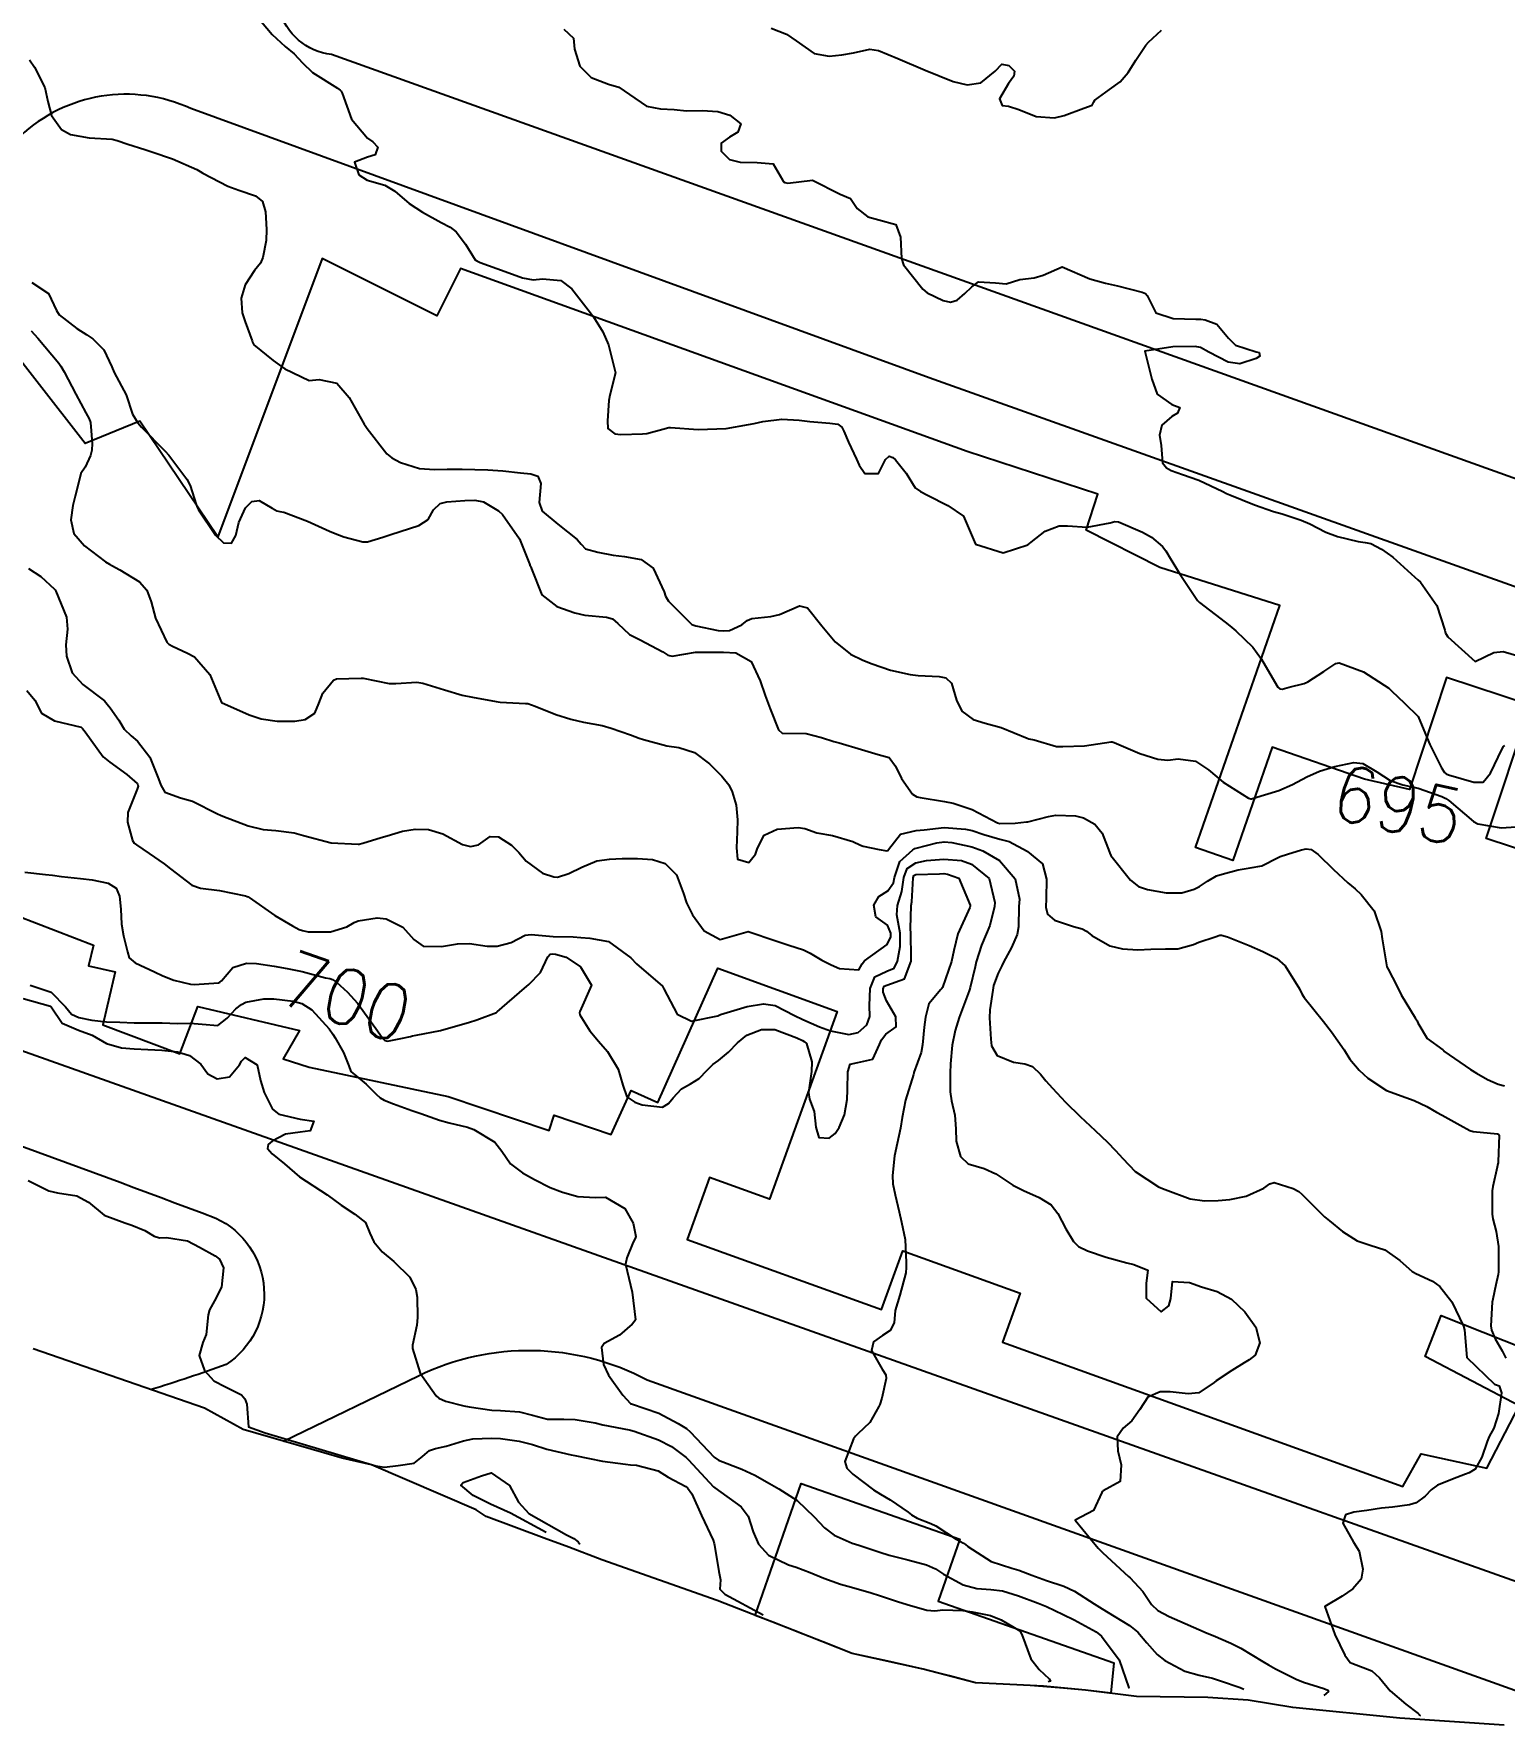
# Model space of a CAD drawing. Header units: metres. Extents: x 292545 to 299085, y 7450245 to 7463078.
# Drawn here: x 292909 to 293014.6, y 7462548.8 to 7462670.3 of the extents above; entities that cross this region are included whole.
import ezdxf
from ezdxf.enums import TextEntityAlignment as Align

# ---------------------------------------------------------------- set-up
doc = ezdxf.new("R2010")
doc.units = ezdxf.units.M
for name, color, linetype in [('Area', 45, 'Continuous'), ('Cotas', 45, 'Continuous'), ('Curvas de Nivel 1m', 11, 'Continuous'), ('Curvas de Nivel 5m', 15, 'Continuous'), ('Edificações', 30, 'Continuous'), ('Vias Primárias', 230, 'Continuous')]:
    doc.layers.add(name, color=color, linetype=linetype)
doc.styles.add('Style-STANDARD', font='STANDARD.shx')

msp = doc.modelspace()

# ---------------------------------------------------------------- linework, layer by layer
at = {"layer": 'Area'}
msp.add_polyline3d([(293014.61, 7462548.87, 697.33), (293007.11, 7462549.36, 697.72), (292999.43, 7462550.13, 703.46), (292996.23, 7462550.66, 710.08), (292993.33, 7462550.86, 709.74), (292988.2, 7462550.93, 708.44), (292984.54, 7462551.37, 701.48), (292981.53, 7462551.67, 706.24), (292979.62, 7462551.77, 706.63), (292976.64, 7462551.9, 706.24), (292972.89, 7462552.89, 706.73), (292967.79, 7462554, 706.84), (292963.54, 7462555.68, 706.85), (292958.09, 7462557.82, 703.12), (292949.79, 7462560.73, 708.61), (292947.44, 7462561.65, 709.28), (292945.66, 7462562.3, 707.85), (292941.49, 7462563.85, 706.66), (292940.77, 7462564.32, 709.03), (292933.26, 7462567.56, 702.27), (292931.15, 7462568.05, 711.5), (292929.84, 7462568.42, 711.74), (292924.03, 7462570.09, 702.88), (292921.25, 7462571.64, 703.06), (292908.95, 7462575.89, 703.38)], dxfattribs=at)
at = {"layer": 'Curvas de Nivel 1m', "flags": 128}
for points, elevation in [([(292925.08, 7462671.52), (292926.11, 7462670.28), (292927.05, 7462669.43), (292927.69, 7462668.9), (292928.31, 7462668.25), (292929.03, 7462667.56), (292930.81, 7462666.43), (292931.01, 7462666.28), (292931.07, 7462666.22), (292931.15, 7462666.08), (292931.83, 7462664.21), (292932.98, 7462662.84), (292933.35, 7462662.57), (292933.71, 7462662.19), (292933.52, 7462661.64), (292932.96, 7462661.47), (292932.04, 7462661.13), (292932.34, 7462660.21), (292932.94, 7462659.83), (292934.21, 7462659.46), (292934.93, 7462659.04), (292935.96, 7462658.16), (292936.92, 7462657.53), (292938.25, 7462656.79), (292938.9, 7462656.44), (292939.33, 7462656.12), (292940.01, 7462655.23), (292940.71, 7462654.1), (292940.81, 7462654.04), (292940.87, 7462654), (292941.06, 7462653.91), (292942.86, 7462653.27), (292944.11, 7462652.82), (292944.86, 7462652.67), (292945.54, 7462652.73), (292946.86, 7462652.63), (292947.64, 7462652.02), (292948.83, 7462650.51), (292949.2, 7462650.01), (292949.88, 7462648.93), (292950.29, 7462648), (292950.78, 7462645.99), (292950.37, 7462644.38), (292950.31, 7462643.99), (292950.2, 7462642.53), (292950.24, 7462641.99), (292950.73, 7462641.61), (292951.16, 7462641.55), (292952.73, 7462641.6), (292953.04, 7462641.64), (292954.19, 7462641.95), (292954.62, 7462642.06), (292954.73, 7462642.06), (292956.73, 7462641.92), (292958.73, 7462642), (292960.34, 7462642.27), (292960.74, 7462642.36), (292961.37, 7462642.49), (292962.74, 7462642.67), (292963.97, 7462642.6), (292964.74, 7462642.49), (292966.17, 7462642.37), (292966.74, 7462642.29), (292967.03, 7462642.09), (292967.18, 7462641.79), (292967.51, 7462641), (292968.1, 7462639.78), (292968.28, 7462639.36), (292968.69, 7462638.75), (292969.68, 7462638.77), (292970.17, 7462639.76), (292970.45, 7462640), (292970.71, 7462639.91), (292970.9, 7462639.75), (292971.66, 7462638.78), (292972.3, 7462637.73), (292972.68, 7462637.46), (292973.19, 7462637.21), (292974.66, 7462636.47), (292975.78, 7462635.69), (292976.63, 7462633.68), (292978.63, 7462633.07), (292980.4, 7462633.63), (292980.63, 7462633.82), (292981.64, 7462634.62), (292982.65, 7462635.01), (292983.25, 7462635), (292984.65, 7462634.9), (292986.31, 7462635.22), (292986.65, 7462635.31), (292986.92, 7462635.28), (292988.64, 7462634.54), (292989.28, 7462634.18), (292990.07, 7462633.52), (292990.32, 7462633.2), (292990.62, 7462632.68), (292991.34, 7462631.5), (292992.58, 7462629.63), (292992.72, 7462629.49), (292994.57, 7462628.07), (292994.91, 7462627.81), (292995.34, 7462627.46), (292996.55, 7462626.29), (292997.19, 7462625.43), (292998.11, 7462623.83), (292998.35, 7462623.42), (292998.51, 7462623.29), (292998.66, 7462623.27), (292999.18, 7462623.41), (293000.24, 7462623.68), (293000.52, 7462623.79), (293001.67, 7462624.53), (293002.53, 7462625.12), (293002.75, 7462625.15), (293004.52, 7462624.52), (293006.32, 7462623.33), (293006.51, 7462623.16), (293007.45, 7462622.26), (293008.43, 7462621.3), (293008.49, 7462621.18), (293009.28, 7462619.29), (293010.11, 7462617.62), (293010.32, 7462617.28), (293010.44, 7462617.18), (293010.61, 7462617.11), (293012.43, 7462616.58), (293013.1, 7462616.58), (293013.63, 7462617.24), (293014.46, 7462618.98), (293014.56, 7462619.14), (293014.65, 7462619.23)], 694), ([(292947.07, 7462670.68), (292947.77, 7462670.02), (292947.84, 7462669.24), (292948.22, 7462668.02), (292949.03, 7462667.21), (292950.29, 7462666.72), (292951.02, 7462666.51), (292951.78, 7462665.97), (292953, 7462665.13), (292954.01, 7462664.94), (292955, 7462664.9), (292955.87, 7462664.8), (292957, 7462664.82), (292958.14, 7462664.76), (292959, 7462664.5), (292959.79, 7462663.88), (292959.58, 7462663.28), (292958.98, 7462662.92), (292958.38, 7462662.49), (292958.37, 7462661.9), (292958.96, 7462661.32), (292959.73, 7462661.11), (292960.96, 7462661.1), (292962.11, 7462661), (292962.77, 7462659.84), (292962.83, 7462659.73), (292962.94, 7462659.66), (292963.17, 7462659.61), (292964.94, 7462659.82), (292966.93, 7462658.81), (292967.66, 7462658.52), (292968.15, 7462657.78), (292968.91, 7462657.19), (292969.7, 7462656.97), (292970.91, 7462656.64), (292971.26, 7462655.74), (292971.33, 7462654.19), (292971.47, 7462653.74), (292972.85, 7462651.99), (292973.17, 7462651.73), (292974.32, 7462651.19), (292974.84, 7462651.07), (292975.32, 7462651.21), (292975.87, 7462651.69), (292976.38, 7462652.16), (292976.86, 7462652.52), (292978.07, 7462652.45), (292978.85, 7462652.39), (292979.82, 7462652.68), (292980.86, 7462652.82), (292981.49, 7462653), (292982.87, 7462653.61), (292984.86, 7462652.74), (292985.98, 7462652.44), (292986.85, 7462652.24), (292988.61, 7462651.78), (292988.85, 7462651.68), (292988.96, 7462651.54), (292989.59, 7462650.29), (292990.83, 7462649.89), (292992.47, 7462649.85), (292992.83, 7462649.84), (292993.14, 7462649.8), (292993.97, 7462649.48), (292994.81, 7462648.49), (292995.32, 7462647.97), (292996.8, 7462647.49), (292997.02, 7462647.44), (292997.06, 7462647.18), (292996.8, 7462647.02), (292995.62, 7462646.63), (292994.79, 7462646.76), (292993.41, 7462647.48), (292992.81, 7462647.8), (292992.41, 7462647.89), (292990.81, 7462647.86), (292988.8, 7462647.54), (292989.31, 7462645.53), (292989.68, 7462644.45), (292990.75, 7462643.71), (292991.31, 7462643.5), (292991.16, 7462643.09), (292990.74, 7462642.86), (292990.02, 7462642.23), (292989.85, 7462641.52), (292989.98, 7462640.78), (292990.08, 7462639.52), (292990.36, 7462639.17), (292990.7, 7462638.98), (292991.52, 7462638.68), (292992.69, 7462638.28), (292994.4, 7462637.47), (292994.68, 7462637.33), (292994.92, 7462637.23), (292996.67, 7462636.5), (292998.05, 7462636.04), (292998.66, 7462635.86), (293000.04, 7462635.41), (293000.65, 7462635.14), (293001.81, 7462634.55), (293002.64, 7462634.23), (293004.12, 7462633.87), (293004.64, 7462633.81), (293005.03, 7462633.74), (293005.8, 7462633.33), (293006.62, 7462632.74), (293008.2, 7462631.31), (293008.42, 7462631.12), (293008.6, 7462630.95), (293009.78, 7462629.29), (293010.35, 7462627.5), (293010.41, 7462627.28), (293010.56, 7462627.03), (293012.53, 7462625.25), (293013.87, 7462625.91), (293014.54, 7462625.98), (293016.27, 7462625.48)], 693), ([(292961.96, 7462670.74), (292963.07, 7462670.3), (292963.75, 7462669.83), (292965.05, 7462668.92), (292966.12, 7462668.74), (292967.05, 7462668.82), (292967.88, 7462668.96), (292969.05, 7462669.24), (292969.67, 7462669.15), (292971.05, 7462668.57), (292973.03, 7462667.72), (292975.03, 7462666.91), (292976.05, 7462666.67), (292977.02, 7462666.82), (292978.06, 7462667.66), (292978.53, 7462668.16), (292979.04, 7462668.05), (292979.44, 7462667.65), (292979.39, 7462667.29), (292979.02, 7462666.76), (292978.37, 7462665.66), (292978.55, 7462665.2), (292979.01, 7462665.14), (292979.75, 7462664.89), (292981, 7462664.39), (292982.32, 7462664.3), (292983, 7462664.46), (292984.41, 7462664.99), (292985.01, 7462665.22), (292985.14, 7462665.46), (292985.22, 7462665.58), (292986.26, 7462666.33), (292987.03, 7462666.88), (292987.6, 7462667.55), (292988.15, 7462668.44), (292988.88, 7462669.53), (292989.06, 7462669.73), (292990, 7462670.6)], 692), ([(292908.85, 7462652.48), (292910.06, 7462651.68), (292910.62, 7462650.46), (292910.83, 7462650.15), (292912.09, 7462649.17), (292912.81, 7462648.71), (292913.25, 7462648.43), (292914.03, 7462647.65), (292914.61, 7462646.41), (292914.78, 7462646.02), (292915.63, 7462644.4), (292916.1, 7462643.03), (292916.47, 7462642.39), (292916.73, 7462642.08), (292918.44, 7462640.37), (292918.71, 7462640.08), (292919.99, 7462638.35), (292920.22, 7462637.89), (292920.66, 7462636.53), (292920.74, 7462636.34), (292920.84, 7462636.16), (292922.06, 7462634.33), (292922.63, 7462633.79), (292923.2, 7462633.75), (292923.5, 7462634.31), (292923.73, 7462635.23), (292924.21, 7462636.3), (292924.67, 7462636.75), (292925.19, 7462636.81), (292926.12, 7462636.28), (292926.46, 7462636.07), (292926.66, 7462636.03), (292926.95, 7462635.98), (292928.65, 7462635.33), (292930.25, 7462634.61), (292930.64, 7462634.44), (292931.28, 7462634.21), (292932.63, 7462633.86), (292932.97, 7462633.86), (292934.06, 7462634.19), (292934.49, 7462634.33), (292934.64, 7462634.37), (292935.98, 7462634.82), (292936.65, 7462635.02), (292937.33, 7462635.46), (292937.7, 7462636.14), (292938.2, 7462636.61), (292938.67, 7462636.73), (292939.96, 7462636.82), (292940.67, 7462636.84), (292941.3, 7462636.73), (292942.39, 7462636.08), (292942.66, 7462635.82), (292943.88, 7462634.07), (292944.61, 7462632.27), (292944.66, 7462632.11), (292944.69, 7462632.06), (292944.75, 7462631.92), (292945.48, 7462630.05), (292946.58, 7462629.2), (292947.85, 7462628.75), (292948.57, 7462628.58), (292950.13, 7462628.44), (292950.57, 7462628.32), (292950.94, 7462627.98), (292951.78, 7462627.2), (292952.55, 7462626.82), (292954.18, 7462625.94), (292954.54, 7462625.7), (292954.85, 7462625.63), (292956.54, 7462625.92), (292958.54, 7462625.93), (292959.43, 7462625.88), (292960.53, 7462625.25), (292961.17, 7462623.86), (292961.54, 7462622.82), (292961.89, 7462621.86), (292962.48, 7462620.34), (292962.75, 7462620.12), (292964.48, 7462620.08), (292965.57, 7462619.81), (292966.47, 7462619.51), (292966.84, 7462619.42), (292968.46, 7462618.94), (292969.65, 7462618.57), (292970.45, 7462618.37), (292970.9, 7462617.75), (292971.33, 7462616.85), (292972.12, 7462615.73), (292972.42, 7462615.53), (292972.66, 7462615.48), (292974.42, 7462615.21), (292975.04, 7462615.07), (292976.41, 7462614.62), (292978.21, 7462613.66), (292978.39, 7462613.62), (292979.49, 7462613.64), (292980.3, 7462613.73), (292980.39, 7462613.75), (292981.88, 7462614.13), (292982.4, 7462614.21), (292983.83, 7462614.17), (292984.4, 7462614.04), (292985.22, 7462613.58), (292985.74, 7462612.92), (292986.27, 7462611.56), (292986.29, 7462611.48), (292986.37, 7462611.32), (292987.77, 7462609.55), (292988.35, 7462609.1), (292988.99, 7462608.89), (292990.33, 7462608.64), (292991.47, 7462608.64), (292992.34, 7462608.9), (292992.73, 7462609.09), (292993.31, 7462609.48), (292993.96, 7462609.87), (292994.35, 7462609.99), (292995.51, 7462610.3), (292996.36, 7462610.43), (292997.21, 7462610.59), (292998.37, 7462611.18), (292998.53, 7462611.26), (292999.06, 7462611.41), (293000.06, 7462611.72), (293000.38, 7462611.81), (293000.75, 7462611.76), (293001.25, 7462611.39), (293002.36, 7462610.31), (293003.39, 7462609.36), (293003.9, 7462608.92), (293004.33, 7462608.53), (293005.27, 7462607.34), (293005.78, 7462605.87), (293005.86, 7462605.33), (293006.15, 7462603.46), (293006.19, 7462603.33), (293006.27, 7462603.17), (293006.91, 7462601.97), (293007.22, 7462601.32), (293008.23, 7462599.66), (293008.36, 7462599.45), (293008.42, 7462599.31), (293009.09, 7462598.18), (293010.2, 7462597.36), (293010.25, 7462597.32), (293010.29, 7462597.28), (293012.19, 7462595.95), (293012.63, 7462595.7), (293013.41, 7462595.24), (293014.18, 7462594.9), (293014.63, 7462594.77)], 696), ([(292908.81, 7462649.01), (292909.28, 7462648.48), (292910.79, 7462646.69), (292910.94, 7462646.46), (292911.17, 7462646.07), (292912.03, 7462644.45), (292912.74, 7462643.12), (292912.98, 7462642.68), (292913.08, 7462642.43), (292913.19, 7462640.91), (292913.17, 7462640.43), (292913.08, 7462640.06), (292912.69, 7462639.21), (292912.38, 7462638.75), (292912.31, 7462638.44), (292911.97, 7462637.14), (292911.81, 7462636.45), (292911.67, 7462635.43), (292911.87, 7462634.45), (292912.63, 7462633.57), (292914.14, 7462632.42), (292914.44, 7462632.24), (292914.61, 7462632.15), (292915.17, 7462631.85), (292916.6, 7462630.98), (292917.12, 7462630.38), (292917.43, 7462629.53), (292917.73, 7462628.38), (292918.55, 7462626.65), (292918.69, 7462626.51), (292918.97, 7462626.36), (292920.05, 7462625.86), (292920.54, 7462625.58), (292921.64, 7462624.33), (292922.49, 7462622.32), (292924.48, 7462621.43), (292925.33, 7462621.13), (292926.48, 7462620.97), (292927.76, 7462620.98), (292928.48, 7462621.09), (292929.19, 7462621.54), (292929.48, 7462622.24), (292929.76, 7462622.98), (292930.52, 7462623.91), (292930.73, 7462624.01), (292932.52, 7462624.07), (292932.66, 7462624.06), (292934.52, 7462623.68), (292935.01, 7462623.68), (292936.52, 7462623.78), (292936.95, 7462623.71), (292938.51, 7462623.21), (292939.78, 7462622.84), (292940.5, 7462622.69), (292942.2, 7462622.38), (292942.5, 7462622.34), (292944.31, 7462622.25), (292944.49, 7462622.23), (292945.02, 7462622.05), (292946.49, 7462621.46), (292947.57, 7462621.11), (292948.48, 7462620.89), (292949.82, 7462620.66), (292950.48, 7462620.48), (292951.85, 7462619.98), (292952.47, 7462619.75), (292952.79, 7462619.65), (292954.46, 7462619.21), (292955.33, 7462619.07), (292956.45, 7462618.71), (292957.53, 7462617.9), (292957.99, 7462617.45), (292958.43, 7462617.02), (292958.93, 7462616.4), (292959.16, 7462615.89), (292959.46, 7462614.93), (292959.55, 7462613.88), (292959.53, 7462613.02), (292959.47, 7462611.88), (292959.55, 7462611.06), (292960.36, 7462610.82), (292960.83, 7462611.41), (292960.98, 7462611.86), (292961.45, 7462612.79), (292962.39, 7462613.21), (292963.9, 7462613.34), (292964.39, 7462613.26), (292965.24, 7462612.95), (292966.38, 7462612.77), (292967.83, 7462612.34), (292968.38, 7462612.06), (292968.58, 7462611.99), (292969.73, 7462611.76), (292970.28, 7462611.66), (292970.37, 7462611.68), (292970.39, 7462611.73), (292970.4, 7462611.75), (292971.26, 7462612.86), (292972.39, 7462613.11), (292972.95, 7462613.17), (292974.39, 7462613.33), (292975.92, 7462613.22), (292976.39, 7462613.11), (292977.23, 7462612.83), (292978.38, 7462612.5), (292979.05, 7462612.32), (292980.34, 7462611.64), (292980.37, 7462611.62), (292981.46, 7462610.72), (292981.73, 7462609.62), (292981.71, 7462608.24), (292981.69, 7462607.62), (292981.81, 7462607.11), (292982.31, 7462606.67), (292983.68, 7462606.23), (292984.31, 7462606.05), (292984.61, 7462605.89), (292985, 7462605.58), (292986.29, 7462604.84), (292987.21, 7462604.63), (292988.29, 7462604.55), (292989.23, 7462604.59), (292990.29, 7462604.62), (292991.17, 7462604.63), (292992.29, 7462604.94), (292992.69, 7462605.09), (292993.86, 7462605.47), (292994.19, 7462605.59), (292994.3, 7462605.6), (292994.75, 7462605.47), (292996.29, 7462604.86), (292997.29, 7462604.43), (292998.28, 7462603.93), (292998.88, 7462603.41), (292999.92, 7462601.74), (293000.09, 7462601.4), (293000.25, 7462601.13), (293001.64, 7462599.39), (293002.22, 7462598.67), (293003.11, 7462597.37), (293003.53, 7462596.69), (293004.19, 7462595.9), (293004.82, 7462595.34), (293006.17, 7462594.44), (293007.54, 7462593.94), (293008.16, 7462593.73), (293009.05, 7462593.3), (293009.75, 7462592.89), (293010.15, 7462592.67), (293011.45, 7462591.96), (293012.14, 7462591.58), (293012.38, 7462591.5), (293014.13, 7462591.33), (293014.2, 7462591.31), (293014.26, 7462591.24), (293014.19, 7462589.32), (293014.18, 7462589.24), (293014.16, 7462589.19), (293014.11, 7462588.94), (293013.79, 7462587.54), (293013.75, 7462587.24), (293013.74, 7462585.56), (293013.8, 7462585.24), (293014.05, 7462584.32), (293014.2, 7462583.24), (293014.21, 7462581.43), (293014.18, 7462581.24), (293014.01, 7462580.49), (293013.79, 7462579.45), (293013.76, 7462579.24), (293013.66, 7462577.55), (293013.7, 7462577.24), (293013.96, 7462576.6), (293014.46, 7462575.75), (293014.73, 7462575.23)], 697), ([(292908.61, 7462631.93), (292909.5, 7462631.37), (292910.49, 7462630.46), (292910.54, 7462630.41), (292910.59, 7462630.3), (292911.35, 7462628.45), (292911.42, 7462627.59), (292911.31, 7462626.45), (292911.35, 7462625.64), (292911.76, 7462624.45), (292912.51, 7462623.6), (292914.07, 7462622.42), (292914.28, 7462622.2), (292914.49, 7462621.92), (292915.11, 7462621.04), (292915.5, 7462620.4), (292916, 7462619.92), (292916.46, 7462619.53), (292917.33, 7462618.38), (292917.96, 7462616.84), (292918.13, 7462616.37), (292918.42, 7462615.88), (292919.53, 7462615.47), (292920.41, 7462615.23), (292922.19, 7462614.32), (292922.4, 7462614.22), (292922.57, 7462614.15), (292924.39, 7462613.45), (292925.48, 7462613.19), (292926.39, 7462613.13), (292927.69, 7462612.95), (292928.38, 7462612.77), (292930.37, 7462612.23), (292932.31, 7462612.14), (292932.37, 7462612.14), (292932.43, 7462612.15), (292932.64, 7462612.2), (292933.96, 7462612.61), (292934.38, 7462612.73), (292935.49, 7462613.07), (292936.39, 7462613.22), (292937.35, 7462613.18), (292938.38, 7462612.89), (292939.8, 7462612.12), (292940.37, 7462611.97), (292940.93, 7462612.1), (292941.79, 7462612.68), (292942.38, 7462612.66), (292943.31, 7462612.07), (292943.83, 7462611.53), (292944.36, 7462610.92), (292945.55, 7462610.05), (292946.35, 7462609.79), (292946.61, 7462609.77), (292947.44, 7462610.02), (292948.36, 7462610.49), (292949.43, 7462610.93), (292950.36, 7462611.05), (292951.25, 7462611.1), (292952.36, 7462611.1), (292953.44, 7462611.03), (292954.36, 7462610.74), (292955.17, 7462609.93), (292955.66, 7462608.6), (292955.88, 7462607.92), (292956.31, 7462607.06), (292957.14, 7462605.91), (292958.3, 7462605.3), (292960.3, 7462605.87), (292962.3, 7462605.2), (292963.24, 7462604.89), (292964.29, 7462604.54), (292964.76, 7462604.3), (292965.6, 7462603.81), (292966.28, 7462603.47), (292966.87, 7462603.2), (292968.27, 7462603.11), (292968.5, 7462603.55), (292968.66, 7462603.77), (292970.29, 7462604.93), (292970.56, 7462605.49), (292970.56, 7462605.75), (292970.31, 7462606.32), (292969.48, 7462606.92), (292969.34, 7462607.76), (292969.7, 7462608.39), (292970.34, 7462608.78), (292970.74, 7462609.36), (292970.82, 7462609.75), (292971.21, 7462610.89), (292972.13, 7462611.73), (292972.28, 7462611.82), (292972.37, 7462611.86), (292973.86, 7462612.23), (292974.38, 7462612.3), (292974.93, 7462612.26), (292976.38, 7462611.95), (292977.17, 7462611.67), (292978.37, 7462610.96), (292979.49, 7462609.65), (292979.79, 7462608.19), (292979.76, 7462607.65), (292979.74, 7462606.21), (292979.64, 7462605.65), (292979.22, 7462604.72), (292978.66, 7462603.66), (292978.53, 7462603.4), (292978.27, 7462602.87), (292977.94, 7462601.98), (292977.88, 7462601.66), (292977.68, 7462600.23), (292977.64, 7462599.67), (292977.74, 7462598.14), (292977.8, 7462597.66), (292978.2, 7462596.96), (292979.36, 7462596.48), (292980.19, 7462596.35), (292980.74, 7462596.18), (292981.3, 7462595.62), (292981.7, 7462595.14), (292982.17, 7462594.61), (292983.1, 7462593.6), (292984.15, 7462592.59), (292985.23, 7462591.58), (292986.12, 7462590.73), (292986.7, 7462590.14), (292987.22, 7462589.55), (292988.1, 7462588.64), (292989.79, 7462587.52), (292990.08, 7462587.41), (292990.26, 7462587.34), (292992.07, 7462586.67), (292993.1, 7462586.51), (292994.07, 7462586.54), (292994.92, 7462586.61), (292996.08, 7462586.86), (292997.36, 7462587.43), (292997.77, 7462587.74), (292998.09, 7462587.83), (292999.46, 7462587.41), (292999.87, 7462587.19), (293000.08, 7462587.01), (293001.71, 7462585.38), (293002.06, 7462585.08), (293003.01, 7462584.32), (293004.05, 7462583.66), (293004.99, 7462583.34), (293006.04, 7462583), (293007.11, 7462582.23), (293008.01, 7462581.44), (293008.09, 7462581.39), (293008.26, 7462581.31), (293009.47, 7462580.75), (293010, 7462580.37), (293010.86, 7462579.27), (293011.7, 7462577.53), (293011.76, 7462577.26), (293011.94, 7462575.26), (293013.92, 7462573.36), (293014, 7462573.32), (293014.25, 7462573.24), (293014.41, 7462572.74), (293014.21, 7462571.24), (293013.88, 7462570.2), (293013.53, 7462569.59), (293013.39, 7462569.24), (293013, 7462568.11), (293012.52, 7462567.25), (293012.11, 7462566.99), (293011.84, 7462566.89), (293011.21, 7462566.64), (293009.83, 7462566.1), (293009.36, 7462565.77), (293008.93, 7462565.3), (293008.3, 7462564.83), (293007.82, 7462564.69), (293006.6, 7462564.53), (293005.81, 7462564.44), (293004.76, 7462564.29), (293003.81, 7462564.16), (293003.22, 7462563.96), (293003.03, 7462563.37), (293003.78, 7462562), (293004.2, 7462561.35), (293004.47, 7462560.06), (293004.33, 7462559.35), (293003.75, 7462558.66), (293002.97, 7462558.14), (293001.73, 7462557.38), (293002.45, 7462555.37), (293003.18, 7462553.88), (293003.55, 7462553.36), (293003.68, 7462553.31), (293005.11, 7462552.77), (293005.67, 7462552.26), (293006.42, 7462551.32), (293007.56, 7462550.36), (293008.43, 7462549.71), (293008.56, 7462549.57), (293008.53, 7462549.52)], 698), ([(292908.5, 7462623.18), (292909.08, 7462622.48), (292909.56, 7462621.55), (292910.48, 7462620.99), (292912.39, 7462620.53), (292912.47, 7462620.47), (292912.49, 7462620.45), (292912.5, 7462620.44), (292912.7, 7462620.21), (292913.98, 7462618.42), (292914.45, 7462618.03), (292915.69, 7462617.14), (292916.42, 7462616.49), (292916.48, 7462616.39), (292916.5, 7462616.31), (292916.42, 7462616.08), (292915.75, 7462614.4), (292915.72, 7462613.72), (292916.08, 7462612.39), (292916.2, 7462612.22), (292916.37, 7462612.09), (292917.29, 7462611.46), (292918.36, 7462610.73), (292918.83, 7462610.37), (292920.34, 7462609.2), (292920.97, 7462608.97), (292922.34, 7462608.8), (292924.21, 7462608.42), (292924.33, 7462608.39), (292924.39, 7462608.36), (292924.47, 7462608.3), (292926.31, 7462607.01), (292927.58, 7462606.26), (292928.06, 7462606.01), (292928.3, 7462605.93), (292928.7, 7462605.85), (292930.3, 7462605.83), (292931.48, 7462606.21), (292932, 7462606.51), (292932.31, 7462606.63), (292933.66, 7462606.84), (292934.31, 7462606.77), (292935.5, 7462606.17), (292936.29, 7462605.29), (292936.96, 7462604.82), (292938.29, 7462604.79), (292939.43, 7462604.98), (292940.29, 7462605.01), (292941.57, 7462604.81), (292942.29, 7462604.8), (292943.29, 7462605.07), (292944.3, 7462605.6), (292944.72, 7462605.64), (292946.3, 7462605.5), (292947.75, 7462605.47), (292948.3, 7462605.44), (292948.93, 7462605.38), (292950.29, 7462605.15), (292951.88, 7462603.97), (292952.28, 7462603.54), (292954.16, 7462601.94), (292954.19, 7462601.88), (292954.25, 7462601.74), (292955.2, 7462599.93), (292956.23, 7462599.43), (292958.14, 7462599.81), (292958.23, 7462599.86), (292958.32, 7462599.9), (292960.24, 7462600.47), (292961.42, 7462600.68), (292962.24, 7462600.55), (292963.65, 7462599.84), (292964.23, 7462599.54), (292965.43, 7462599.02), (292966.22, 7462598.72), (292967.53, 7462598.47), (292968.22, 7462598.61), (292968.84, 7462599.16), (292969.04, 7462599.77), (292969.03, 7462600.55), (292969.08, 7462601.77), (292969.42, 7462602.61), (292970.27, 7462603.02), (292970.79, 7462603.23), (292971.03, 7462603.74), (292971.24, 7462604.79), (292971.23, 7462605.74), (292971, 7462607.06), (292971.04, 7462607.74), (292971.34, 7462608.74), (292971.5, 7462609.74), (292971.72, 7462610.38), (292972.36, 7462610.8), (292973.13, 7462610.96), (292974.37, 7462611.07), (292975.64, 7462610.97), (292976.36, 7462610.71), (292977.61, 7462609.67), (292978.04, 7462607.95), (292978, 7462607.66), (292977.67, 7462606.3), (292977.41, 7462605.67), (292977.08, 7462604.89), (292976.7, 7462603.68), (292976.61, 7462603.33), (292976.25, 7462601.84), (292976.21, 7462601.68), (292976.19, 7462601.61), (292975.46, 7462599.69), (292975.17, 7462598.75), (292974.96, 7462597.7), (292974.85, 7462596.36), (292974.83, 7462595.7), (292974.81, 7462594.34), (292974.91, 7462593.7), (292975.16, 7462592.68), (292975.22, 7462591.69), (292975.24, 7462590.81), (292975.56, 7462589.7), (292976.11, 7462589.18), (292977.27, 7462588.84), (292978.09, 7462588.46), (292979.32, 7462587.65), (292980.08, 7462587.26), (292981.22, 7462586.77), (292982.07, 7462586.23), (292982.55, 7462585.61), (292983.13, 7462584.52), (292983.68, 7462583.59), (292984.04, 7462583.24), (292984.68, 7462582.93), (292986.03, 7462582.47), (292987.5, 7462582.07), (292988.02, 7462581.95), (292989.02, 7462581.53), (292988.91, 7462580.62), (292988.89, 7462579.53), (292989.98, 7462578.54), (292990.53, 7462578.97), (292990.68, 7462579.51), (292990.8, 7462580.72), (292992, 7462580.65), (292992.87, 7462580.35), (292994, 7462580.01), (292995.02, 7462579.46), (292995.98, 7462578.54), (292996.78, 7462577.44), (292997.07, 7462576.32), (292996.74, 7462575.44), (292996.29, 7462575.09), (292995.94, 7462574.88), (292995.06, 7462574.33), (292993.92, 7462573.59), (292993.79, 7462573.47), (292992.67, 7462572.73), (292991.91, 7462572.65), (292990.62, 7462572.81), (292989.91, 7462572.81), (292989.03, 7462572.41), (292988.45, 7462571.54), (292987.88, 7462570.71), (292987.24, 7462570.2), (292986.81, 7462569.56), (292986.86, 7462568.57), (292987.1, 7462567.56), (292987.03, 7462566.36), (292985.82, 7462565.7), (292985.74, 7462565.65), (292985.71, 7462565.57), (292985.11, 7462564.27), (292983.8, 7462563.59), (292985.45, 7462561.57), (292985.78, 7462561.23), (292987.62, 7462559.55), (292987.75, 7462559.44), (292988.66, 7462558.46), (292989.27, 7462557.53), (292989.73, 7462557.11), (292990.56, 7462556.67), (292991.71, 7462556.16), (292993.29, 7462555.48), (292993.7, 7462555.31), (292994.99, 7462554.76), (292995.69, 7462554.4), (292997.28, 7462553.43), (292997.68, 7462553.19), (292998.2, 7462552.91), (292999.67, 7462552.16), (293000.21, 7462551.94), (293001.66, 7462551.5), (293001.94, 7462551.38), (293001.99, 7462551.29), (293001.65, 7462550.99)], 699), ([(292908.74, 7462602), (292910.25, 7462601.51), (292911.28, 7462600.45), (292911.71, 7462599.93), (292912.23, 7462599.7), (292913.17, 7462599.49), (292914.22, 7462599.37), (292915.17, 7462599.35), (292916.22, 7462599.31), (292917.29, 7462599.31), (292918.22, 7462599.3), (292919.33, 7462599.25), (292920.22, 7462599.27), (292921.1, 7462599.21), (292922.22, 7462599.12), (292922.9, 7462599.64), (292923.51, 7462600.31), (292923.91, 7462600.63), (292924.24, 7462600.78), (292925.52, 7462601.02), (292926.24, 7462601.04), (292927.64, 7462600.86), (292928.24, 7462600.69), (292928.96, 7462600.24), (292930.22, 7462598.87), (292930.48, 7462598.49), (292930.64, 7462598.22), (292931.24, 7462597.17), (292931.62, 7462596.21), (292931.77, 7462595.8), (292932.18, 7462595.48), (292932.88, 7462594.91), (292933.58, 7462594.19), (292933.89, 7462593.91), (292934.16, 7462593.76), (292934.84, 7462593.49), (292936.15, 7462593.02), (292936.8, 7462592.8), (292938.14, 7462592.32), (292938.84, 7462592.12), (292940.14, 7462591.81), (292940.6, 7462591.64), (292942.12, 7462590.73), (292942.61, 7462590.08), (292943.23, 7462589.19), (292944.1, 7462588.54), (292944.97, 7462588.05), (292946.08, 7462587.47), (292946.97, 7462587.14), (292948.08, 7462586.84), (292949.32, 7462586.76), (292950.07, 7462586.79), (292951.45, 7462585.98), (292952.05, 7462584.92), (292952.24, 7462583.97), (292952.19, 7462583.82), (292952.04, 7462583.55), (292951.59, 7462582.42), (292951.5, 7462581.98), (292951.99, 7462579.97), (292952.21, 7462577.97), (292952.12, 7462577.82), (292951.97, 7462577.67), (292951.07, 7462576.87), (292949.96, 7462576.27), (292949.78, 7462575.99), (292949.93, 7462574.77), (292950.27, 7462573.99), (292951.32, 7462572.57), (292951.86, 7462571.97), (292951.9, 7462571.95), (292951.93, 7462571.94), (292953.89, 7462571.26), (292955.28, 7462570.54), (292955.88, 7462570.16), (292956.14, 7462569.92), (292957.86, 7462568.11), (292958.19, 7462567.9), (292959.85, 7462567.26), (292960.8, 7462566.82), (292961.84, 7462566.21), (292962.51, 7462565.84), (292963.82, 7462565.01), (292965.06, 7462563.82), (292965.8, 7462563.03), (292966.49, 7462562.5), (292967.78, 7462561.94), (292968.27, 7462561.78), (292969.78, 7462561.28), (292970.45, 7462561.07), (292971.77, 7462560.73), (292973.12, 7462560.37), (292973.76, 7462560.08), (292974.34, 7462559.7), (292975.75, 7462558.94), (292976.74, 7462558.67), (292977.74, 7462558.6), (292978.58, 7462558.5), (292979.74, 7462558.15), (292981.15, 7462557.63), (292981.73, 7462557.38), (292982.93, 7462556.8), (292983.72, 7462556.43), (292985.3, 7462555.57), (292985.7, 7462555.26), (292986.96, 7462553.56), (292987.66, 7462551.55), (292987.66, 7462551.55)], 701), ([(292908.24, 7462601.06), (292910.2, 7462600.5), (292910.23, 7462600.48), (292910.25, 7462600.46), (292911.04, 7462599.28), (292912.22, 7462598.78), (292913.18, 7462598.43), (292914.21, 7462597.83), (292915.3, 7462597.5), (292916.2, 7462597.43), (292917.19, 7462597.39), (292918.2, 7462597.35), (292919.33, 7462597.23), (292920.19, 7462596.95), (292920.99, 7462596.34), (292921.5, 7462595.65), (292922.17, 7462595.29), (292923.06, 7462595.42), (292923.78, 7462596.3), (292923.93, 7462596.56), (292924.19, 7462596.81), (292925.05, 7462596.29), (292925.29, 7462595.17), (292925.55, 7462594.29), (292926.15, 7462593.1), (292926.61, 7462592.74), (292928.14, 7462592.39), (292929.11, 7462592.24), (292928.84, 7462591.54), (292928.13, 7462591.45), (292927.09, 7462591.3), (292926.12, 7462590.8), (292925.84, 7462590.56), (292925.79, 7462590.28), (292926.11, 7462589.9), (292927.01, 7462589.17), (292928.09, 7462588.25), (292930.08, 7462586.95), (292931.07, 7462586.22), (292932.06, 7462585.57), (292932.82, 7462584.97), (292933.14, 7462584.19), (292933.43, 7462583.58), (292934.03, 7462582.87), (292934.86, 7462582.17), (292936.01, 7462581.03), (292936.45, 7462580.16), (292936.53, 7462579.61), (292936.57, 7462578.15), (292936.52, 7462577.6), (292936.2, 7462576.16), (292936.2, 7462575.91), (292936.75, 7462574.15), (292937.91, 7462572.52), (292938.1, 7462572.34), (292938.56, 7462572.13), (292939.9, 7462571.79), (292940.28, 7462571.72), (292941.89, 7462571.49), (292942.52, 7462571.46), (292943.89, 7462571.37), (292944.82, 7462571.12), (292945.89, 7462570.85), (292947.08, 7462570.83), (292947.88, 7462570.82), (292949.32, 7462570.57), (292949.88, 7462570.44), (292951.77, 7462570.07), (292951.87, 7462570.04), (292952.12, 7462569.97), (292953.87, 7462569.36), (292954.8, 7462568.87), (292955.85, 7462568.08), (292956.02, 7462567.92), (292957.83, 7462565.97), (292957.91, 7462565.9), (292959.81, 7462564.55), (292960.31, 7462563.87), (292960.68, 7462562.75), (292961.05, 7462561.86), (292961.77, 7462561.08), (292963.2, 7462560.39), (292963.76, 7462560.21), (292964.76, 7462559.82), (292965.75, 7462559.41), (292966.94, 7462558.99), (292967.74, 7462558.77), (292969.14, 7462558.37), (292969.74, 7462558.17), (292971.03, 7462557.75), (292971.73, 7462557.53), (292973.14, 7462557.13), (292973.73, 7462557.08), (292974.29, 7462557.14), (292975.73, 7462557.1), (292976.41, 7462557), (292977.72, 7462556.75), (292978.48, 7462556.42), (292979.71, 7462555.72), (292979.83, 7462555.64), (292979.97, 7462555.37), (292980.62, 7462553.63), (292981.22, 7462552.85), (292981.94, 7462552.19), (292982.03, 7462552.02), (292981.85, 7462551.97)], 702), ([(292908.6, 7462587.98), (292910.08, 7462587.23), (292910.71, 7462587.09), (292912.08, 7462586.89), (292912.92, 7462586.43), (292914.06, 7462585.5), (292915.53, 7462584.93), (292916.05, 7462584.78), (292916.98, 7462584.39), (292917.65, 7462583.99), (292918.04, 7462583.86), (292918.52, 7462583.88), (292920.04, 7462583.66), (292920.9, 7462583.2), (292922.03, 7462582.56), (292922.33, 7462582.32), (292922.62, 7462581.71), (292922.49, 7462580.32), (292921.98, 7462579.33), (292921.61, 7462578.7), (292921.52, 7462578.33), (292921.38, 7462576.91), (292921.14, 7462576.34), (292920.87, 7462575.41), (292921.25, 7462574.34), (292921.92, 7462573.6), (292922.77, 7462573.17), (292923.91, 7462572.59), (292924.16, 7462572.3), (292924.29, 7462571.91), (292924.43, 7462570.29), (292925.61, 7462569.85), (292933.56, 7462567.5), (292934.2, 7462567.4), (292935.17, 7462567.51), (292936.31, 7462567.69), (292936.93, 7462568.15), (292937.42, 7462568.58), (292937.86, 7462568.73), (292938.63, 7462568.9), (292939.86, 7462569.28), (292940.54, 7462569.43), (292941.87, 7462569.48), (292942.51, 7462569.44), (292943.86, 7462569.27), (292944.82, 7462569.01), (292945.86, 7462568.69), (292947.59, 7462568.28), (292947.86, 7462568.23), (292948.92, 7462568.01), (292949.85, 7462567.82), (292951.5, 7462567.62), (292951.85, 7462567.57), (292952.29, 7462567.53), (292953.84, 7462567.13), (292954.57, 7462566.67), (292955.83, 7462566.01), (292955.96, 7462565.92), (292956.26, 7462565.48), (292956.95, 7462563.91), (292957.79, 7462562.16), (292957.87, 7462561.9), (292957.9, 7462561.78), (292958.2, 7462559.9), (292958.33, 7462559.31), (292958.28, 7462558.63), (292958.63, 7462558.26), (292961.4, 7462556.78)], 703), ([(292945.79, 7462562.71), (292943.25, 7462564.08), (292941.81, 7462564.73), (292940.56, 7462565.36), (292939.67, 7462566.11), (292939.83, 7462566.3), (292941.16, 7462566.78), (292941.84, 7462566.99), (292943.17, 7462566.08), (292943.82, 7462564.89), (292944.56, 7462564.06), (292947.27, 7462562.54), (292947.79, 7462562.28), (292948.1, 7462562.02), (292948.23, 7462561.86)], 704)]:
    msp.add_lwpolyline(points, dxfattribs=dict(at, elevation=elevation))
at = {"layer": 'Curvas de Nivel 5m', "flags": 128}
for points, elevation in [([(292908.68, 7462668.48), (292909.04, 7462667.95), (292909.8, 7462666.47), (292910, 7462665.48), (292910.26, 7462664.47), (292910.98, 7462663.46), (292911.63, 7462663.1), (292912.98, 7462662.87), (292914.63, 7462662.76), (292914.98, 7462662.68), (292915.75, 7462662.4), (292916.97, 7462662.02), (292917.48, 7462661.86), (292918.96, 7462661.35), (292920.7, 7462660.59), (292920.94, 7462660.45), (292921.14, 7462660.34), (292922.93, 7462659.4), (292923.72, 7462659.1), (292924.93, 7462658.69), (292925.42, 7462658.29), (292925.65, 7462657.55), (292925.71, 7462656.28), (292925.68, 7462655.5), (292925.45, 7462654.28), (292925.29, 7462653.87), (292924.86, 7462653.35), (292924.18, 7462652.3), (292923.89, 7462651.35), (292923.97, 7462650.3), (292924.18, 7462649.66), (292924.69, 7462648.29), (292924.71, 7462648.2), (292924.8, 7462648.01), (292926.2, 7462646.87), (292926.78, 7462646.44), (292927.03, 7462646.27), (292928.77, 7462645.43), (292929.5, 7462645.51), (292930.77, 7462645.24), (292931.64, 7462644.21), (292932.73, 7462642.3), (292932.79, 7462642.2), (292932.94, 7462641.99), (292934.36, 7462640.18), (292934.71, 7462639.88), (292935.33, 7462639.55), (292936.7, 7462639.12), (292937.79, 7462639.05), (292938.7, 7462639.07), (292939.76, 7462639.06), (292940.69, 7462639.04), (292941.62, 7462639.03), (292942.69, 7462638.96), (292943.96, 7462638.8), (292944.69, 7462638.73), (292945.2, 7462638.56), (292945.41, 7462638.05), (292945.29, 7462636.67), (292945.52, 7462636.05), (292946.65, 7462635.11), (292948.03, 7462634.02), (292948.31, 7462633.69), (292948.63, 7462633.34), (292949.52, 7462633.11), (292950.62, 7462632.89), (292951.44, 7462632.8), (292952.62, 7462632.59), (292953.48, 7462631.95), (292954.27, 7462630.26), (292954.38, 7462629.94), (292954.59, 7462629.58), (292956.26, 7462627.92), (292956.56, 7462627.81), (292958.15, 7462627.49), (292958.56, 7462627.45), (292958.96, 7462627.49), (292959.85, 7462627.88), (292960.24, 7462628.2), (292960.57, 7462628.35), (292961.94, 7462628.48), (292962.57, 7462628.64), (292964.01, 7462629.26), (292964.58, 7462629.12), (292965.61, 7462627.81), (292966.55, 7462626.68), (292967.67, 7462625.79), (292968.54, 7462625.35), (292969.22, 7462625.08), (292970.53, 7462624.64), (292971.94, 7462624.32), (292972.52, 7462624.25), (292974.04, 7462624.18), (292974.52, 7462624.08), (292974.92, 7462623.7), (292975.27, 7462622.47), (292975.67, 7462621.69), (292976.48, 7462621.08), (292977.34, 7462620.82), (292978.48, 7462620.52), (292980.35, 7462619.75), (292980.46, 7462619.71), (292980.85, 7462619.63), (292982.46, 7462619.16), (292982.91, 7462619.15), (292984.46, 7462619.21), (292986.39, 7462619.49), (292986.46, 7462619.49), (292986.59, 7462619.43), (292988.45, 7462618.64), (292989.73, 7462618.25), (292990.45, 7462618.18), (292991.2, 7462618.26), (292992.45, 7462618.1), (292993.38, 7462617.48), (292994.43, 7462616.59), (292996.24, 7462615.45), (292996.42, 7462615.39), (292996.47, 7462615.4), (292996.61, 7462615.45), (292998.43, 7462615.99), (292999.42, 7462616.43), (293000.44, 7462616.98), (293001.36, 7462617.39), (293002.45, 7462617.72), (293003.81, 7462618), (293004.45, 7462617.93), (293005.47, 7462617.34), (293006.43, 7462616.71), (293007.34, 7462616.4), (293008.43, 7462616.16), (293010.13, 7462615.57), (293010.42, 7462615.42), (293010.63, 7462615.28), (293012.4, 7462613.76), (293012.73, 7462613.59), (293014.39, 7462613.31), (293016.18, 7462613.43)], 695), ([(292908.35, 7462610.13), (292909.84, 7462609.96), (292910.35, 7462609.9), (292910.99, 7462609.81), (292912.35, 7462609.66), (292913.2, 7462609.58), (292914.34, 7462609.34), (292914.91, 7462608.98), (292915.16, 7462608.41), (292915.26, 7462607.47), (292915.31, 7462606.4), (292915.45, 7462605.55), (292915.72, 7462604.4), (292915.86, 7462603.98), (292916.28, 7462603.62), (292917.67, 7462602.97), (292918.27, 7462602.69), (292919.06, 7462602.36), (292920.26, 7462602.08), (292920.54, 7462602.06), (292922.26, 7462602.18), (292922.36, 7462602.22), (292922.48, 7462602.32), (292923.3, 7462603.29), (292924.28, 7462603.59), (292924.99, 7462603.57), (292926.27, 7462603.37), (292927.2, 7462603.2), (292928.27, 7462602.99), (292929.95, 7462602.54), (292930.27, 7462602.48), (292930.45, 7462602.42), (292930.74, 7462602.22), (292931.54, 7462601.51), (292932.24, 7462600.72), (292932.63, 7462600.2), (292933.68, 7462598.73), (292934.06, 7462598.18), (292934.21, 7462598.03), (292934.41, 7462597.98), (292935.36, 7462598.17), (292936.05, 7462598.32), (292936.21, 7462598.36), (292936.47, 7462598.41), (292938.22, 7462598.76), (292939.28, 7462599.06), (292940.23, 7462599.33), (292940.81, 7462599.52), (292942.23, 7462600.05), (292942.29, 7462600.09), (292944.25, 7462601.8), (292944.39, 7462601.92), (292944.55, 7462602.06), (292945.39, 7462602.93), (292945.91, 7462604.04), (292946.08, 7462604.24), (292946.29, 7462604.26), (292946.48, 7462604.24), (292947.24, 7462604.03), (292948.27, 7462603.32), (292949.05, 7462602), (292948.23, 7462600.11), (292948.2, 7462600.02), (292948.23, 7462599.89), (292948.95, 7462598.74), (292949.57, 7462598), (292950.2, 7462597.25), (292950.98, 7462595.98), (292951.31, 7462594.84), (292951.59, 7462593.98), (292952.16, 7462593.6), (292952.7, 7462593.42), (292954.15, 7462593.24), (292954.59, 7462593.5), (292954.92, 7462593.93), (292955.53, 7462594.57), (292956.17, 7462594.92), (292956.79, 7462595.3), (292957.36, 7462595.91), (292957.78, 7462596.31), (292958.19, 7462596.59), (292958.91, 7462597.19), (292959.54, 7462597.88), (292960.22, 7462598.41), (292961.26, 7462598.82), (292962.22, 7462598.83), (292963.8, 7462598.24), (292964.21, 7462598.03), (292964.34, 7462597.96), (292964.51, 7462597.83), (292964.88, 7462596.5), (292964.86, 7462595.82), (292964.65, 7462594.31), (292964.72, 7462593.82), (292965.04, 7462592.93), (292965.17, 7462591.81), (292965.38, 7462591.07), (292966.13, 7462591.02), (292966.57, 7462591.35), (292966.85, 7462591.79), (292967.23, 7462592.7), (292967.42, 7462593.79), (292967.45, 7462594.5), (292967.47, 7462595.79), (292967.64, 7462596.33), (292968.19, 7462596.45), (292969.27, 7462596.7), (292969.74, 7462597.76), (292969.88, 7462598.09), (292970.21, 7462598.5), (292970.93, 7462599.03), (292970.92, 7462599.74), (292970.24, 7462600.89), (292970, 7462601.51), (292970, 7462601.75), (292970.07, 7462601.94), (292970.26, 7462602.02), (292971.53, 7462602.47), (292972.01, 7462603.73), (292972.03, 7462603.99), (292971.99, 7462605.73), (292971.97, 7462606.07), (292972.03, 7462607.73), (292972.06, 7462608), (292972.16, 7462609.73), (292972.21, 7462609.88), (292972.36, 7462609.96), (292974.06, 7462610.01), (292974.36, 7462610.02), (292974.64, 7462609.99), (292975.45, 7462609.69), (292976.26, 7462607.75), (292976.26, 7462607.68), (292976.23, 7462607.59), (292975.36, 7462605.69), (292975.09, 7462604.5), (292974.91, 7462603.7), (292974.26, 7462601.85), (292974.21, 7462601.76), (292974.15, 7462601.71), (292973.3, 7462600.66), (292973.04, 7462599.72), (292972.95, 7462599), (292972.83, 7462597.72), (292972.74, 7462597.18), (292972.22, 7462595.73), (292972.21, 7462595.7), (292972.18, 7462595.6), (292971.62, 7462593.74), (292971.38, 7462592.51), (292971.26, 7462591.74), (292971.01, 7462590.63), (292970.83, 7462589.75), (292970.68, 7462588.33), (292970.7, 7462587.75), (292970.87, 7462586.96), (292971.15, 7462585.74), (292971.32, 7462585), (292971.58, 7462583.74), (292971.66, 7462582.1), (292971.65, 7462581.74), (292971.63, 7462581.36), (292971.2, 7462579.74), (292970.88, 7462578.65), (292970.8, 7462577.75), (292970.5, 7462577.22), (292969.96, 7462576.84), (292969.32, 7462576.4), (292969.16, 7462575.77), (292969.93, 7462574.44), (292970.2, 7462574.03), (292970.23, 7462573.76), (292969.91, 7462572.35), (292969.76, 7462571.9), (292969.7, 7462571.76), (292969.05, 7462570.61), (292968.19, 7462569.78), (292968.02, 7462569.63), (292967.87, 7462569.43), (292967.25, 7462567.79), (292967.39, 7462567.33), (292967.84, 7462566.89), (292969.31, 7462565.77), (292969.82, 7462565.46), (292970.52, 7462565.04), (292971.81, 7462564.17), (292972.04, 7462563.97), (292972.44, 7462563.73), (292973.43, 7462563.35), (292973.8, 7462563.17), (292975.25, 7462562.23), (292975.79, 7462561.93), (292975.93, 7462561.83), (292976.08, 7462561.69), (292977.77, 7462560.61), (292979.25, 7462560.15), (292979.76, 7462560), (292980.68, 7462559.63), (292981.75, 7462559.26), (292982.99, 7462558.84), (292983.74, 7462558.49), (292985.16, 7462557.58), (292985.73, 7462557.21), (292986.59, 7462556.69), (292987.71, 7462556.03), (292988.29, 7462555.54), (292988.94, 7462554.78), (292989.69, 7462553.95), (292990.24, 7462553.51), (292991.68, 7462552.74), (292992.71, 7462552.45), (292993.67, 7462552.25), (292994.25, 7462552.05), (292995.66, 7462551.57), (292995.92, 7462551.45)], 700)]:
    msp.add_lwpolyline(points, dxfattribs=dict(at, elevation=elevation))
at = {"layer": 'Edificações'}
for points in [[(293016.96, 7462611.35), (293013.33, 7462612.55), (293016.5, 7462622.11), (293010.47, 7462624.1), (293007.81, 7462616.07), (293004.59, 7462616.8), (292997.95, 7462619.1), (292995.13, 7462610.97), (292992.45, 7462611.9), (292998.49, 7462629.27), (292989.88, 7462632), (292984.58, 7462634.68), (292985.42, 7462637.27), (292976.03, 7462640.33), (292939.66, 7462653.49), (292937.96, 7462650.08), (292929.71, 7462654.2), (292922.22, 7462634.21), (292916.61, 7462642.52), (292912.7, 7462640.91), (292902.32, 7462654.19)], [(292903.72, 7462608.57), (292913.28, 7462604.89), (292912.94, 7462603.41), (292914.84, 7462602.97), (292913.95, 7462599.17), (292919.49, 7462597.07), (292920.79, 7462600.49), (292928.09, 7462598.75), (292926.92, 7462596.72), (292928.78, 7462596.11), (292938.77, 7462594.01), (292946.02, 7462591.58), (292946.38, 7462592.67), (292950.48, 7462591.29), (292951.9, 7462594.44), (292953.82, 7462593.58), (292958.14, 7462603.22), (292966.7, 7462600.13), (292961.84, 7462586.65), (292957.54, 7462588.2), (292955.94, 7462583.74), (292969.89, 7462578.71), (292971.41, 7462582.93), (292979.84, 7462579.89), (292978.57, 7462576.36), (293007.33, 7462566), (293008.65, 7462568.35), (293013.36, 7462567.31), (293015.69, 7462571.8), (293008.93, 7462575.33), (293010.1, 7462578.28), (293020.53, 7462574.14)]]:
    msp.add_lwpolyline(points, dxfattribs=at)
at = {"layer": 'Edificações', "elevation": 704.99}
msp.add_lwpolyline([(292960.81, 7462556.75), (292964.13, 7462566.21), (292975.51, 7462562.22), (292973.95, 7462557.77), (292986.58, 7462553.34), (292986.37, 7462551.15), (292984.54, 7462551.37), (292982.96, 7462551.53), (292980.57, 7462551.72), (292979.62, 7462551.77), (292978.13, 7462551.84), (292976.64, 7462551.9), (292974.77, 7462552.4), (292972.89, 7462552.89), (292970.34, 7462553.45), (292967.79, 7462554), (292965.67, 7462554.84), (292964.26, 7462555.4), (292962.09, 7462556.25)], close=True, dxfattribs=at)
at = {"layer": 'Vias Primárias'}
msp.add_lwpolyline([(293160.61, 7462585.06, -0.442286), (293147.52, 7462581.64, 0.06492), (293119.45, 7462588.37, -0.146523), (293100, 7462596.51, 0.01033), (293087.55, 7462606.31, 0.063659), (293062.88, 7462620.4), (293044.9, 7462627.83), (292930.39, 7462668.85, -0.677395), (292928.23, 7462676.73, -0.016397), (292933.49, 7462681.2)], format="xyb", dxfattribs=at)
msp.add_lwpolyline([(292908.01, 7462662.98), (292858.17, 7462624.91, 0.646621), (292860.66, 7462614.17), (293030.14, 7462553.99, 0.255668), (293046.43, 7462557.38), (293090.11, 7462582.98, 0.383172), (293089.09, 7462592.91, 0.092943), (293069.45, 7462608.64, 0.03411), (293038.89, 7462622.25), (292973.31, 7462645.63), (292920.28, 7462664.97, 0.305602)], format="xyb", close=True, dxfattribs=at)
for points, elevation in [([(292806.18, 7462614.85), (292823.55, 7462613.37, -0.050335), (292858.58, 7462606.78, -0.017871), (292922.08, 7462585.28, -0.587276), (292922.81, 7462574.76, -0.010723), (292917.43, 7462572.96, -6.569792)], 704.91), ([(292926.94, 7462569.26), (292936.62, 7462573.96, -0.23919), (292953.06, 7462573.67), (293022.62, 7462548.79)], 707.31)]:
    msp.add_lwpolyline(points, format="xyb", dxfattribs=dict(at, elevation=elevation))

# ---------------------------------------------------------------- texts
at = {"layer": 'Cotas', "style": 'Style-STANDARD'}
for s, rotation, p in [('695', 347.2969, (293007.01, 7462614.97, 695)), ('700', 340.7494, (292931.46, 7462601.18, 700))]:
    msp.add_text(s, height=4, rotation=rotation, dxfattribs=at).set_placement(p, align=Align.MIDDLE_CENTER)

doc.saveas('drawing.dxf')
